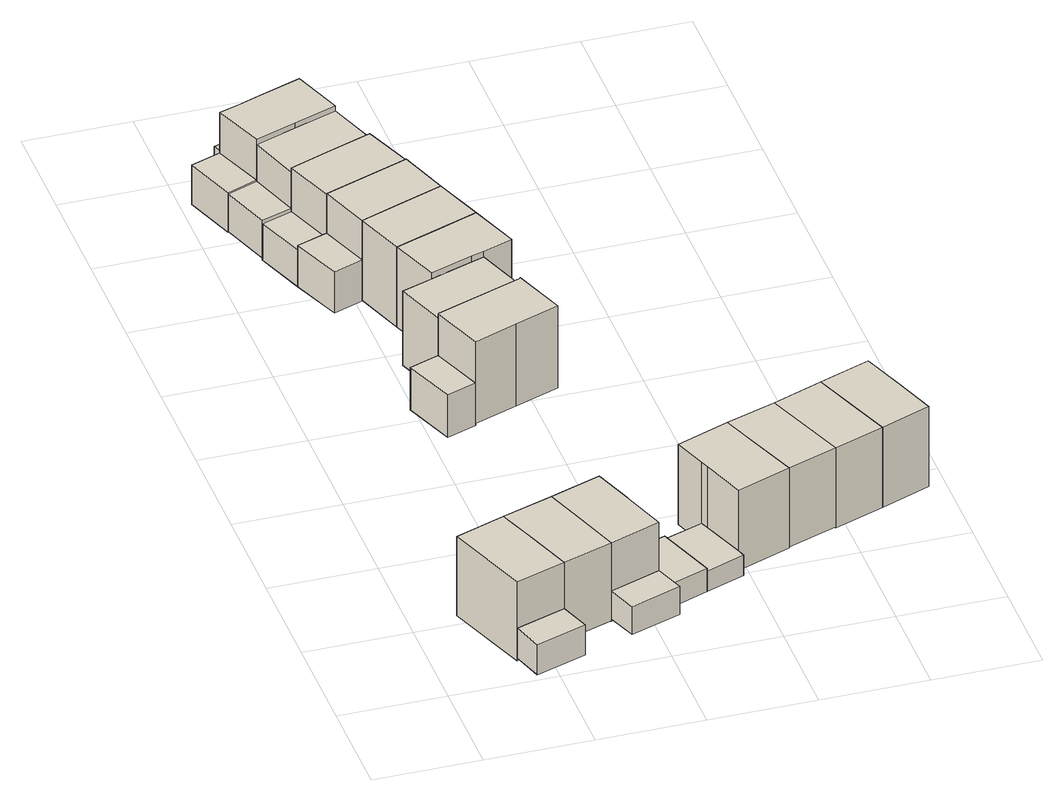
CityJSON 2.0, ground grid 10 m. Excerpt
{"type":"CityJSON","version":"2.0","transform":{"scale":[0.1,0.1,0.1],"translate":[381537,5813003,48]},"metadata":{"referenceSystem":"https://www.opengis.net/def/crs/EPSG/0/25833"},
"CityObjects":{
"building1":{"type":"Building","attributes":{"Gemeindeschluessel":"11000006","function":"31001_1010"},"address":[{"country":"Germany","locality":"Berlin","thoroughfareNumber":"13","thoroughfareName":"Sprungschanzenweg"}],"children":["building1-1","building1-2"]},
"building1-1":{"type":"BuildingPart","attributes":{"BezugspunktDach":"2200","measuredHeight":9.9,"storeysAboveGround":2},"parents":["building1"],"geometry":[{"type":"MultiSurface","lod":"1","boundaries":[[[0,1,2,3,4]],[[5,6,7,8,9]],[[5,9,4,3]],[[6,5,3,2]],[[7,6,2,1]],[[10,11,12,13,8,7,1,0]],[[9,8,0,4]],[[13,12,11,10]]]}]},
"building1-2":{"type":"BuildingPart","attributes":{"BezugspunktDach":"2200","measuredHeight":3.1,"storeysAboveGround":2},"parents":["building1"],"geometry":[{"type":"MultiSurface","lod":"1","boundaries":[[[14,15,11,10]],[[12,16,17,13]],[[16,12,11,15]],[[17,16,15,14]],[[13,17,14,10]],[[13,18,10,11,12]]]}]},
"building2":{"type":"Building","attributes":{"Gemeindeschluessel":"11000006","BezugspunktDach":"2200","function":"31001_1010","measuredHeight":9.84,"storeysAboveGround":2},"address":[{"country":"Germany","locality":"Berlin","thoroughfareNumber":"11","thoroughfareName":"Sprungschanzenweg"}],"geometry":[{"type":"Solid","lod":"1","boundaries":[[[[1,19,20,21,3]],[[22,23,24,25,26]],[[22,26,3,21]],[[23,22,21,20]],[[24,23,20,19]],[[25,24,19,1]],[[26,25,1,3]]]]}]},
"building3":{"type":"Building","attributes":{"Gemeindeschluessel":"11000006","function":"31001_1010"},"address":[{"country":"Germany","locality":"Berlin","thoroughfareNumber":"9","thoroughfareName":"Sprungschanzenweg"}],"children":["building3-1","building3-2"]},
"building3-1":{"type":"BuildingPart","attributes":{"BezugspunktDach":"2200","measuredHeight":9.88,"storeysAboveGround":2},"parents":["building3"],"geometry":[{"type":"MultiSurface","lod":"1","boundaries":[[[20,19,27,28,29,30,21]],[[31,32,33,34,35,36,37]],[[31,37,21,30]],[[32,31,30,29]],[[33,32,29,28]],[[34,33,28,27]],[[38,39,27,19]],[[35,34,40,41,42]],[[36,35,19,20]],[[37,36,20,21]],[[42,41,40,39,38]]]}]},
"building3-2":{"type":"BuildingPart","attributes":{"BezugspunktDach":"2200","measuredHeight":2.88,"storeysAboveGround":2},"parents":["building3"],"geometry":[{"type":"Solid","lod":"1","boundaries":[[[[43,44,45,39,38]],[[40,46,47,48,41]],[[46,40,39,45]],[[47,46,45,44]],[[48,47,44,43]],[[41,48,43,38]],[[40,41,38,39]]]]}]},
"building4":{"type":"Building","attributes":{"Gemeindeschluessel":"11000006","BezugspunktDach":"2200","function":"31001_2463","measuredHeight":2.73,"storeysAboveGround":1},"address":[{"country":"Germany","locality":"Berlin","thoroughfareNumber":"9 (1)","thoroughfareName":"Sprungschanzenweg"}],"geometry":[{"type":"Solid","lod":"1","boundaries":[[[[49,50,51,52,53]],[[54,55,56,57,58]],[[54,58,53,52]],[[55,54,52,51]],[[56,55,51,50]],[[57,56,50,49]],[[58,57,49,53]]]]}]},
"building5":{"type":"Building","attributes":{"Gemeindeschluessel":"11000006","function":"31001_1010"},"address":[{"country":"Germany","locality":"Berlin","thoroughfareNumber":"53","thoroughfareName":"Holzungsweg"}],"children":["building5-1","building5-2"]},
"building5-1":{"type":"BuildingPart","attributes":{"BezugspunktDach":"2200","measuredHeight":10.04,"storeysAboveGround":2},"parents":["building5"],"geometry":[{"type":"MultiSurface","lod":"1","boundaries":[[[59,60,61,62,63,64,65]],[[66,67,68,69,70,71,72]],[[66,72,65,64]],[[67,66,64,63]],[[68,67,63,62]],[[69,68,62,61]],[[70,69,61,60]],[[71,70,60,59]],[[73,74,75,59,65]],[[72,76,74,73]],[[71,75,74,76]]]}]},
"building5-2":{"type":"BuildingPart","attributes":{"BezugspunktDach":"2200","measuredHeight":5.1,"storeysAboveGround":2},"parents":["building5"],"geometry":[{"type":"MultiSurface","lod":"1","boundaries":[[[77,75,74,73,78]],[[79,80,81,82,83]],[[79,83,78,73]],[[80,79,73,72,76]],[[81,80,84,76,71]],[[82,81,75,77]],[[83,82,77,78]],[[76,72,73,74]],[[71,76,84,74,75,85]]]}]},
"building6":{"type":"Building","attributes":{"Gemeindeschluessel":"11000006","function":"31001_1010"},"address":[{"country":"Germany","locality":"Berlin","thoroughfareNumber":"67","thoroughfareName":"Holzungsweg"}],"children":["building6-1","building6-2"]},
"building6-1":{"type":"BuildingPart","attributes":{"BezugspunktDach":"2200","measuredHeight":10.35,"storeysAboveGround":2},"parents":["building6"],"geometry":[{"type":"MultiSurface","lod":"1","boundaries":[[[86,87,88,89,90,91,92]],[[93,94,95,96,97,98,99]],[[93,99,92,91]],[[94,93,91,90]],[[95,94,90,89]],[[96,95,89,88]],[[97,96,88,87]],[[98,97,87,86]],[[100,101,102,86,92]],[[103,99,98,104,105]],[[103,105,101,100]],[[105,104,102,101]]]}]},
"building6-2":{"type":"BuildingPart","attributes":{"BezugspunktDach":"2200","measuredHeight":4.85,"storeysAboveGround":2},"parents":["building6"],"geometry":[{"type":"MultiSurface","lod":"1","boundaries":[[[106,102,101,100,107]],[[103,105,104,108,109]],[[103,109,107,100]],[[108,104,102,106]],[[109,108,106,107]],[[105,103,110,100,101]],[[105,101,102,104]]]}]},
"building7":{"type":"Building","attributes":{"Gemeindeschluessel":"11000006","BezugspunktDach":"2200","function":"31001_1010","measuredHeight":9.22,"storeysAboveGround":2},"address":[{"country":"Germany","locality":"Berlin","thoroughfareNumber":"55","thoroughfareName":"Holzungsweg"}],"geometry":[{"type":"Solid","lod":"1","boundaries":[[[[111,112,113,114,115,116,117]],[[118,119,120,121,122,123,124]],[[118,124,117,116]],[[119,118,116,115]],[[120,119,115,114]],[[121,120,114,113]],[[122,121,113,112]],[[123,122,112,111]],[[124,123,111,117]]]]}]},
"building8":{"type":"Building","attributes":{"Gemeindeschluessel":"11000006","BezugspunktDach":"2200","function":"31001_2463","measuredHeight":2.11,"storeysAboveGround":1},"address":[{"country":"Germany","locality":"Berlin","thoroughfareNumber":"7 (1)","thoroughfareName":"Sprungschanzenweg"}],"geometry":[{"type":"Solid","lod":"1","boundaries":[[[[125,126,127,128,129]],[[130,131,132,55,54]],[[130,54,129,128]],[[131,130,128,127]],[[132,131,127,126]],[[55,132,126,125]],[[54,55,125,129]]]]}]},
"building9":{"type":"Building","attributes":{"Gemeindeschluessel":"11000006","function":"31001_1010"},"address":[{"country":"Germany","locality":"Berlin","thoroughfareNumber":"65","thoroughfareName":"Holzungsweg"}],"children":["building9-1","building9-2"]},
"building9-1":{"type":"BuildingPart","attributes":{"BezugspunktDach":"2200","measuredHeight":9.2,"storeysAboveGround":2},"parents":["building9"],"geometry":[{"type":"MultiSurface","lod":"1","boundaries":[[[133,134,135,136,137]],[[138,139,140,141,104]],[[138,104,137,136]],[[139,138,136,135]],[[140,139,135,134]],[[141,140,134,133]],[[142,143,133,137]],[[104,141,144,145]],[[145,144,143,142]]]}]},
"building9-2":{"type":"BuildingPart","attributes":{"BezugspunktDach":"2200","measuredHeight":4.86,"storeysAboveGround":2},"parents":["building9"],"geometry":[{"type":"Solid","lod":"1","boundaries":[[[[146,143,142,147]],[[145,144,148,149]],[[145,149,147,142]],[[148,144,143,146]],[[149,148,146,147]],[[144,145,142,143]]]]}]},
"building10":{"type":"Building","attributes":{"Gemeindeschluessel":"11000006","function":"31001_1010"},"address":[{"country":"Germany","locality":"Berlin","thoroughfareNumber":"63","thoroughfareName":"Holzungsweg"}],"children":["building10-1","building10-2"]},
"building10-1":{"type":"BuildingPart","attributes":{"BezugspunktDach":"2200","measuredHeight":9.25,"storeysAboveGround":2},"parents":["building10"],"geometry":[{"type":"MultiSurface","lod":"1","boundaries":[[[150,151,152,153,154,155]],[[156,157,158,159,160,161]],[[156,161,155,154]],[[157,156,154,153]],[[158,157,153,152]],[[159,158,152,151]],[[160,159,151,150]],[[162,163,160,150,155]],[[161,160,163,162]]]}]},
"building10-2":{"type":"BuildingPart","attributes":{"BezugspunktDach":"2200","measuredHeight":3.85,"storeysAboveGround":2},"parents":["building10"],"geometry":[{"type":"Solid","lod":"1","boundaries":[[[[164,163,162,165]],[[161,160,166,167]],[[161,167,165,162]],[[166,160,163,164]],[[167,166,164,165]],[[160,161,162,163]]]]}]},
"building11":{"type":"Building","attributes":{"Gemeindeschluessel":"11000006","function":"31001_1010"},"address":[{"country":"Germany","locality":"Berlin","thoroughfareNumber":"61","thoroughfareName":"Holzungsweg"}],"children":["building11-1","building11-2"]},
"building11-1":{"type":"BuildingPart","attributes":{"BezugspunktDach":"2200","measuredHeight":9.95,"storeysAboveGround":2},"parents":["building11"],"geometry":[{"type":"MultiSurface","lod":"1","boundaries":[[[168,169,170,171]],[[172,173,174,175]],[[172,175,171,170]],[[173,172,170,169]],[[174,173,169,168]],[[175,176,177,168,171]],[[174,178,177,176,175]]]}]},
"building11-2":{"type":"BuildingPart","attributes":{"BezugspunktDach":"2200","measuredHeight":4.77,"storeysAboveGround":2},"parents":["building11"],"geometry":[{"type":"Solid","lod":"1","boundaries":[[[[179,177,176,180]],[[160,181,182,166]],[[160,166,180,176]],[[181,160,176,175,174,177]],[[182,181,177,179]],[[166,182,179,180]],[[177,174,175,176]]]]}]},
"building12":{"type":"Building","attributes":{"Gemeindeschluessel":"11000006","BezugspunktDach":"2200","function":"51009_1611","measuredHeight":2.68,"storeysAboveGround":0},"address":[{"country":"Germany","locality":"Berlin"}],"geometry":[{"type":"Solid","lod":"1","boundaries":[[[[183,184,185,186]],[[187,95,93,188]],[[187,188,186,185]],[[95,187,185,184]],[[93,95,184,183]],[[188,93,183,186]]]]}]},
"building13":{"type":"Building","attributes":{"Gemeindeschluessel":"11000006","BezugspunktDach":"2200","function":"31001_1010","measuredHeight":9.94,"storeysAboveGround":2},"address":[{"country":"Germany","locality":"Berlin","thoroughfareNumber":"59","thoroughfareName":"Holzungsweg"}],"geometry":[{"type":"Solid","lod":"1","boundaries":[[[[189,190,169,191,168]],[[192,173,193,194,174]],[[192,174,168,191]],[[173,192,191,169]],[[193,173,169,190]],[[194,193,190,189]],[[174,194,189,168]]]]}]},
"building14":{"type":"Building","attributes":{"Gemeindeschluessel":"11000006","BezugspunktDach":"2200","function":"31001_1010","measuredHeight":9.94,"storeysAboveGround":2},"address":[{"country":"Germany","locality":"Berlin","thoroughfareNumber":"57","thoroughfareName":"Holzungsweg"}],"geometry":[{"type":"Solid","lod":"1","boundaries":[[[[195,196,197,198,190,199,189]],[[200,193,201,120,202,118,194]],[[200,194,189,199]],[[193,200,199,190]],[[201,193,190,198]],[[120,201,198,197]],[[202,120,197,196]],[[118,202,196,195]],[[194,118,195,189]]]]}]},
"building15":{"type":"Building","attributes":{"Gemeindeschluessel":"11000006","BezugspunktDach":"2200","function":"31001_1010","measuredHeight":9.94,"storeysAboveGround":2},"address":[{"country":"Germany","locality":"Berlin","thoroughfareNumber":"7","thoroughfareName":"Sprungschanzenweg"}],"geometry":[{"type":"Solid","lod":"1","boundaries":[[[[203,204,205,206,207,208,209]],[[210,211,212,213,214,215,216]],[[210,216,209,208]],[[211,210,208,207]],[[212,211,207,206]],[[213,212,206,205]],[[214,213,205,204]],[[215,214,204,203]],[[216,215,203,209]]]]}]},
"building16":{"type":"Building","attributes":{"Gemeindeschluessel":"11000006","BezugspunktDach":"2200","function":"31001_1010","measuredHeight":9.82,"storeysAboveGround":2},"address":[{"country":"Germany","locality":"Berlin","thoroughfareNumber":"5","thoroughfareName":"Sprungschanzenweg"}],"geometry":[{"type":"Solid","lod":"1","boundaries":[[[[206,217,218,208]],[[219,220,221,222]],[[219,222,208,218]],[[220,219,218,217]],[[221,220,217,206]],[[222,221,206,208]]]]}]},
"building17":{"type":"Building","attributes":{"Gemeindeschluessel":"11000006","BezugspunktDach":"2200","function":"31001_1010","measuredHeight":9.9,"storeysAboveGround":2},"address":[{"country":"Germany","locality":"Berlin","thoroughfareNumber":"3","thoroughfareName":"Sprungschanzenweg"}],"geometry":[{"type":"Solid","lod":"1","boundaries":[[[[223,217,224,225,218]],[[226,227,228,229,230]],[[226,230,218,225]],[[227,226,225,224]],[[228,227,224,217]],[[229,228,217,223]],[[230,229,223,218]]]]}]},
"building18":{"type":"Building","attributes":{"Gemeindeschluessel":"11000006","BezugspunktDach":"2200","function":"31001_1010","measuredHeight":9.9,"storeysAboveGround":2},"address":[{"country":"Germany","locality":"Berlin","thoroughfareNumber":"1","thoroughfareName":"Sprungschanzenweg"}],"geometry":[{"type":"Solid","lod":"1","boundaries":[[[[231,224,232,233,234,225]],[[235,236,237,227,238,226]],[[235,226,225,234]],[[236,235,234,233]],[[237,236,233,232]],[[227,237,232,224]],[[238,227,224,231]],[[226,238,231,225]]]]}]}
},
"vertices":[
[71,30,92],[118,46,92],[104,86,92],[89,127,92],[42,110,92],[89,127,10],[104,86,10],[118,46,10],[71,30,10],[42,110,10],[71,30,44],[118,46,44],[118,46,13],[71,30,13],
[80,1,44],[128,17,44],[128,17,13],[80,1,13],[71,30,37],
[165,62,92],[151,103,92],[137,143,92],[137,143,11],[151,103,11],[165,62,11],[118,46,11],[89,127,11],
[213,79,92],[199,120,92],[198,123,92],[185,160,92],[185,160,10],[198,123,10],[199,120,10],[213,79,10],[165,62,10],[151,103,10],[137,143,10],[165,62,42],[213,79,42],[213,79,13],[165,62,13],[165,62,39],
[175,34,42],[223,51,42],[218,65,42],[218,65,13],[223,51,13],[175,34,13],
[213,79,35],[218,65,35],[256,79,35],[236,136,35],[198,123,35],[236,136,11],[256,79,11],[218,65,11],[213,79,11],[198,123,11],
[143,379,95],[184,394,95],[226,409,95],[208,459,95],[207,458,95],[126,429,95],[125,428,95],[126,429,10],[207,458,10],[208,459,10],[226,409,10],[184,394,10],[143,379,10],[125,428,10],[125,428,52],[134,404,52],[143,379,52],[134,404,10],
[115,369,52],[97,418,52],[125,428,8],[134,404,8],[143,379,8],[115,369,8],[97,418,8],[134,404,13],[143,379,35],
[55,723,95],[94,737,95],[134,751,95],[117,799,95],[77,785,95],[58,778,95],[37,771,95],[58,778,11],[77,785,11],[117,799,11],[134,751,11],[94,737,11],[55,723,11],[37,771,11],[37,771,53],[46,747,53],[55,723,53],[37,771,12],[55,723,12],[46,747,12],
[26,712,53],[9,761,53],[26,712,12],[9,761,12],[37,771,32],
[126,429,89],[167,444,89],[207,458,89],[190,506,89],[149,492,89],[138,488,89],[109,478,89],[138,488,12],[149,492,12],[190,506,12],[207,458,12],[167,444,12],[126,429,12],[109,478,12],
[256,79,32],[293,93,32],[291,100,32],[273,149,32],[236,136,32],[273,149,11],[291,100,11],[293,93,11],
[71,675,90],[111,690,90],[150,704,90],[134,751,90],[55,723,90],[134,751,12],[150,704,12],[111,690,12],[71,675,12],[55,723,52],[71,675,52],[71,675,13],[55,723,13],
[42,665,52],[26,712,52],[42,665,13],[26,712,13],
[88,628,94],[128,643,94],[168,657,94],[150,704,94],[111,690,94],[71,675,94],[111,690,11],[150,704,11],[168,657,11],[128,643,11],[88,628,11],[71,675,11],[71,675,49],[88,628,49],
[59,618,49],[42,665,49],[59,618,11],[42,665,11],
[105,581,95],[184,610,95],[168,657,95],[88,628,95],[168,657,12],[184,610,12],[105,581,12],[88,628,12],[88,628,54],[105,581,54],[105,581,22],
[77,571,54],[59,618,54],[105,581,11],[77,571,11],
[58,778,30],[117,799,30],[105,834,30],[45,813,30],[105,834,11],[45,813,11],
[121,534,95],[201,563,95],[145,596,95],[145,596,12],[201,563,12],[121,534,12],
[138,488,95],[178,502,95],[190,506,95],[218,516,95],[161,548,95],[161,548,12],[218,516,12],[178,502,12],
[273,149,95],[276,141,95],[291,100,95],[342,119,95],[327,159,95],[312,200,95],[262,181,95],[312,200,12],[327,159,12],[342,119,12],[291,100,12],[276,141,12],[273,149,12],[262,181,12],
[389,136,95],[359,216,95],[359,216,13],[389,136,13],[342,119,13],[312,200,13],
[374,176,95],[436,153,95],[406,234,95],[406,234,12],[436,153,12],[389,136,12],[374,176,12],[359,216,12],
[421,193,95],[483,171,95],[469,211,95],[454,252,95],[454,252,12],[469,211,12],[483,171,12],[421,193,12]
]}
